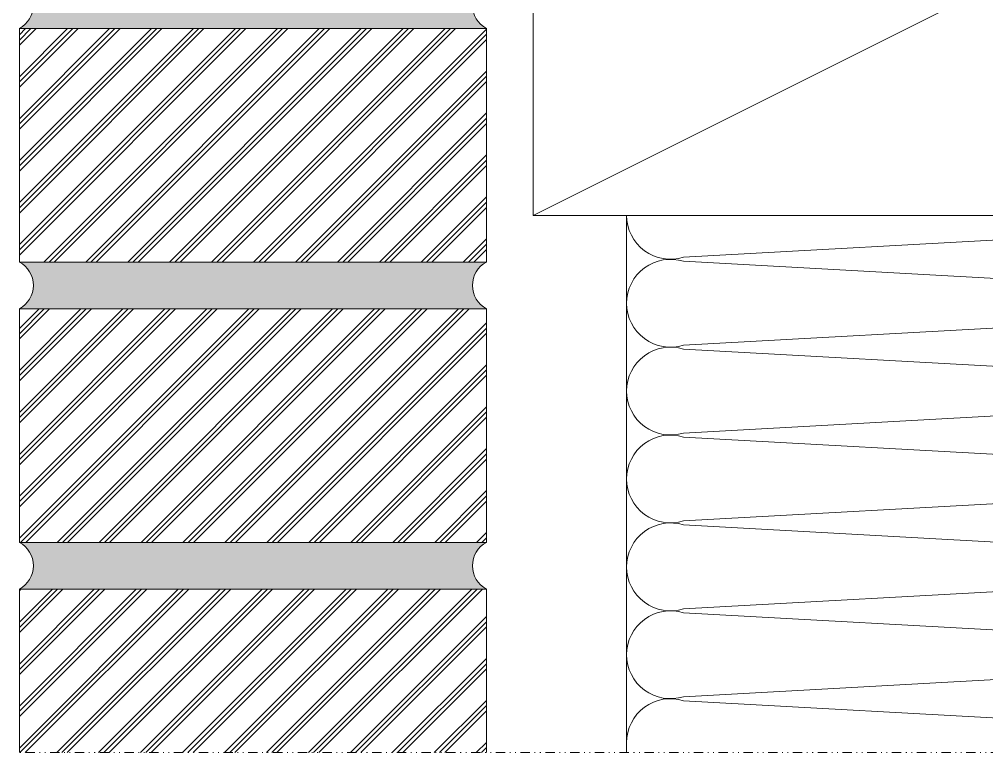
# Model space of a CAD drawing. Header units: millimetres. Extents: x 0 to 7790, y 0 to 17467.
# Drawn here: x 418.5 to 625.6, y 572.6 to 729.6 of the extents above; entities that cross this region are included whole.
import ezdxf

# ---------------------------------------------------------------- set-up
doc = ezdxf.new("R2010")
doc.units = ezdxf.units.MM
doc.linetypes.add('DIVIDE', pattern=[5.3, 2, -1, 0.15, -1, 0.15, -1])
doc.linetypes.add('HIDDEN2', pattern=[4.7625, 3.175, -1.5875])
doc.layers.get('0').update_dxf_attribs({"lineweight": 15})
for name, color, linetype, lineweight in [('_MB_hidden_0.09', 125, 'HIDDEN2', 9), ('_MB_konstrukcje_0.15', 251, 'Continuous', 15), ('_MB_kreskowanie_konstrukcje_0.09', 250, 'Continuous', 9), ('_MB_obrobki_stal_0.15', 6, 'Continuous', 15), ('_MB_ocieplenie_0.09', 51, 'Continuous', 9), ('_MB_silikon_0.09', 161, 'Continuous', 9), ('_MB_urwania_0.09', 133, 'DIVIDE', 9)]:
    doc.layers.add(name, color=color, linetype=linetype, lineweight=lineweight)
pattern_1 = [(225, (-274, -65), (4.49013, -4.49013), []), (225, (-273.439, -65.561), (4.49013, -4.49013), []), (225, (-272.8775, -66.1225), (4.49013, -4.49013), [])]
pattern_2 = [(217.5, (-274, -65), (0.080002, -2.447066), [0, -1.9304, 0, -2.159, 0, -2.06375]), (187.5, (-274, -65), (-2.247616, -3.584126), [0, -1.0414, 0, -1.7399, 0, -0.66675]), (147.5, (-272.438, -65), (-3.954962, -0.007186), [0, -0.635, 0, -2.286, 0, -2.9845]), (137.5, (-272.438, -65), (-3.81778, -1.114647), [0, -0.3175, 0, -1.4986, 0, -1.7145])]

# ---------------------------------------------------------------- blocks, each defined once
blk = doc.blocks.new('-MB_IS_Belka_200x100_z_kotwa_zewn')
at = {"layer": '_MB_hidden_0.09'}
blk.add_line((-1.5, -100), (-1.5, -190), dxfattribs=at)
blk.add_lwpolyline([(-48.11, -100), (-16.34, -188.67, 0.342656), (-14.46, -190), (0, -190), (0, -100)], format="xyb", dxfattribs=at)
at = {"layer": '_MB_konstrukcje_0.15'}
for points in [[(0, 0), (0, -10), (-5, -15), (-5, -25), (-2, -28), (-2, -42), (-5, -45), (-5, -55), (-2, -58), (-2, -72), (-5, -75), (-5, -85), (0, -90), (0, -100), (-200, -100), (-200, 0), (0, 0)], [(-200, 0), (0, -100)], [(-200, -100), (0, 0)]]:
    blk.add_lwpolyline(points, dxfattribs=at)
at = {"layer": '_MB_obrobki_stal_0.15'}
for points in [[(-180, -9.5), (-180, -8), (-10, -8), (-10, -9.5)], [(-18.75, -23), (-179.7, -23), (-179.7, -24.49), (-18.75, -24.49), (-10.7, -24.49), (-10.7, -23)]]:
    blk.add_lwpolyline(points, close=True, dxfattribs=at)
at = {"layer": '_MB_silikon_0.09'}
for centre, start, end in [((1.95, -21.32), 100.7412, 108.5211), ((1.82, -24.26), 100.011, 130.5879), ((1.89, -22.79), 100.3759, 126.803), ((1.76, -25.73), 99.6465, 130.1166), ((1.69, -27.2), 99.2824, 129.6486), ((1.63, -28.67), 98.9186, 129.1837), ((1.56, -30.14), 98.5553, 128.7218), ((1.49, -31.61), 98.1923, 128.263), ((1.43, -33.08), 97.8296, 127.807), ((1.36, -34.55), 97.4672, 122.5875), ((1.3, -36.02), 97.1051, 116.4278), ((1.23, -37.49), 96.7433, 110.036), ((1.17, -38.96), 96.3818, 107.5696), ((1.1, -40.43), 96.0206, 107.1933), ((1.03, -41.9), 95.6595, 106.8177), ((0.97, -43.37), 95.2987, 106.4429), ((0.9, -44.84), 94.9381, 106.0688), ((0.84, -46.31), 94.5778, 105.6954), ((0.77, -47.78), 94.2175, 105.3226), ((0.71, -49.25), 93.8575, 104.9506), ((0.64, -50.72), 93.4976, 104.5792), ((0.51, -53.66), 92.7782, 117.8202), ((0.57, -52.19), 93.1379, 104.395), ((0.44, -55.13), 92.4187, 121.2638), ((0.38, -56.6), 92.0593, 120.8445), ((0.31, -58.07), 91.6999, 120.4271), ((0.25, -59.54), 91.3407, 120.0115), ((0.18, -61.01), 90.9814, 119.5976), ((0.11, -62.48), 90.6223, 119.1854), ((0.05, -63.95), 90.2631, 118.7748), ((-0.02, -65.42), 89.9039, 113.5298), ((-0.08, -66.89), 89.5448, 107.0527), ((-0.15, -68.36), 89.1856, 100.1658), ((-0.21, -69.83), 88.8264, 99.8011), ((-0.28, -71.3), 88.4672, 99.4369), ((-0.35, -72.77), 88.1079, 99.073), ((-0.41, -74.24), 87.7485, 98.7095), ((-0.48, -75.71), 87.389, 98.3463), ((-0.54, -77.18), 87.0294, 97.9835), ((-0.61, -78.65), 86.6697, 97.621), ((-0.67, -80.12), 86.3099, 97.2588), ((-0.74, -81.59), 85.9499, 96.8969), ((-0.87, -84.53), 85.2295, 112.07), ((-0.81, -83.06), 85.5898, 100.7202), ((-0.94, -86), 84.869, 112.7893), ((-1, -87.47), 84.5083, 112.4003), ((-1.07, -88.94), 84.1474, 112.0124), ((-1.14, -90.41), 83.7862, 111.6255), ((-1.2, -91.88), 83.4248, 111.2397), ((-1.27, -93.35), 83.0632, 110.8549), ((-1.33, -94.82), 82.7012, 110.471), ((-1.4, -96.29), 82.339, 103.7582), ((-1.46, -97.76), 81.9765, 96.5272), ((-1.53, -99.23), 81.6136, 88.479)]:
    blk.add_arc(centre, 10.49, start, end, dxfattribs=at)
blk = doc.blocks.new('*U253')
at = {"layer": '_MB_ocieplenie_0.09', "flags": 128}
for points in [[(7.18, 26.84, 0.505403), (-11.92, 0.91), (6.33, -330.17, -1.345402), (-31.97, -330.17), (-13.72, 0.91, 0.505403), (-32.82, 26.84)], [(47.18, 26.84, 0.505403), (28.08, 0.91), (46.33, -330.17, -1.345402), (8.03, -330.17), (26.28, 0.91, 0.505403), (7.18, 26.84)], [(87.18, 26.84, 0.505403), (68.08, 0.91), (86.33, -330.17, -1.345402), (48.03, -330.17), (66.28, 0.91, 0.505403), (47.18, 26.84)], [(127.18, 26.84, 0.505403), (108.08, 0.91), (126.33, -330.17, -1.345402), (88.03, -330.17), (106.28, 0.91, 0.505403), (87.18, 26.84)], [(167.18, 26.84, 0.505403), (148.08, 0.91), (166.33, -330.17, -1.345402), (128.03, -330.17), (146.28, 0.91, 0.505403), (127.18, 26.84)], [(207.18, 26.84, 0.505403), (188.08, 0.91), (206.33, -330.17, -1.345402), (168.03, -330.17), (186.28, 0.91, 0.505403), (167.18, 26.84)]]:
    blk.add_lwpolyline(points, format="xyb", dxfattribs=at)
blk = doc.blocks.new('-MB-86_zabudowa_WO_O_2')
at = {"layer": '_MB_kreskowanie_konstrukcje_0.09'}
h = blk.add_hatch(dxfattribs=at)
h.set_pattern_fill('AR-SAND', color=256, scale=0.05, angle=180)
h.set_pattern_definition(pattern_2)
h.paths.add_polyline_path([(-187, -100, -0.6), (-187, -110), (-87, -110, -0.6), (-87, -100)])
h = blk.add_hatch(dxfattribs=at)
h.set_pattern_fill('PLAST', color=256, angle=225)
h.set_pattern_definition(pattern_1)
h.paths.add_polyline_path([(-187, -110), (-187, -160), (-87, -160), (-87, -110)])
h = blk.add_hatch(dxfattribs=at)
h.set_pattern_fill('AR-SAND', color=256, scale=0.05, angle=180)
h.set_pattern_definition(pattern_2)
h.paths.add_polyline_path([(-187, -160, -0.6), (-187, -170), (-87, -170, -0.6), (-87, -160)])
h = blk.add_hatch(dxfattribs=at)
h.set_pattern_fill('PLAST', color=256, angle=225)
h.set_pattern_definition(pattern_1)
h.paths.add_polyline_path([(-187, -170), (-187, -220), (-87, -220), (-87, -170)])
h = blk.add_hatch(dxfattribs=at)
h.set_pattern_fill('AR-SAND', color=256, scale=0.05, angle=180)
h.set_pattern_definition(pattern_2)
h.paths.add_polyline_path([(-87, -230, -0.6), (-87, -220), (-187, -220, -0.6), (-187, -230)])
h = blk.add_hatch(dxfattribs=at)
h.set_pattern_fill('PLAST', color=256, angle=225)
h.set_pattern_definition(pattern_1)
h.paths.add_polyline_path([(-187, -230), (-187, -265), (-87, -265), (-87, -230)])
at = {"layer": '_MB_konstrukcje_0.15'}
for points in [[(-87, -100, 0.6), (-87, -110), (-187, -110, 0.6), (-187, -100)], [(-87, -160, 0.6), (-87, -170), (-187, -170, 0.6), (-187, -160)], [(-87, -220, 0.6), (-87, -230), (-187, -230, 0.6), (-187, -220)]]:
    blk.add_lwpolyline(points, format="xyb", close=True, dxfattribs=at)
for points in [[(-87, -110), (-187, -110), (-187, -160), (-87, -160)], [(-87, -170), (-187, -170), (-187, -220), (-87, -220)]]:
    blk.add_lwpolyline(points, close=True, dxfattribs=at)
at = {"layer": '_MB_konstrukcje_0.15', "ltscale": 5}
blk.add_lwpolyline([(123, -265), (123, -150), (-57, -150), (-57, -265)], dxfattribs=at)
at = {"layer": '_MB_konstrukcje_0.15'}
blk.add_lwpolyline([(-87, -265), (-87, -230), (-187, -230), (-187, -265)], dxfattribs=at)
at = {"layer": '_MB_urwania_0.09'}
blk.add_lwpolyline([(235, 0), (235, -265), (-187, -265)], dxfattribs=at)
at = {"color": 1}
blk.add_blockref('-MB_IS_Belka_200x100_z_kotwa_zewn', (123, -50), dxfattribs=at)
at = {"color": 1, "xscale": -0.47025, "yscale": 0.47025, "zscale": 0.47025, "rotation": 90}
blk.add_blockref('*U253', (-44.38, -165.43), dxfattribs=at)

msp = doc.modelspace()

# ---------------------------------------------------------------- block references
msp.add_blockref('-MB-86_zabudowa_WO_O_2', (605.5, 837.631))

doc.saveas('drawing.dxf')
